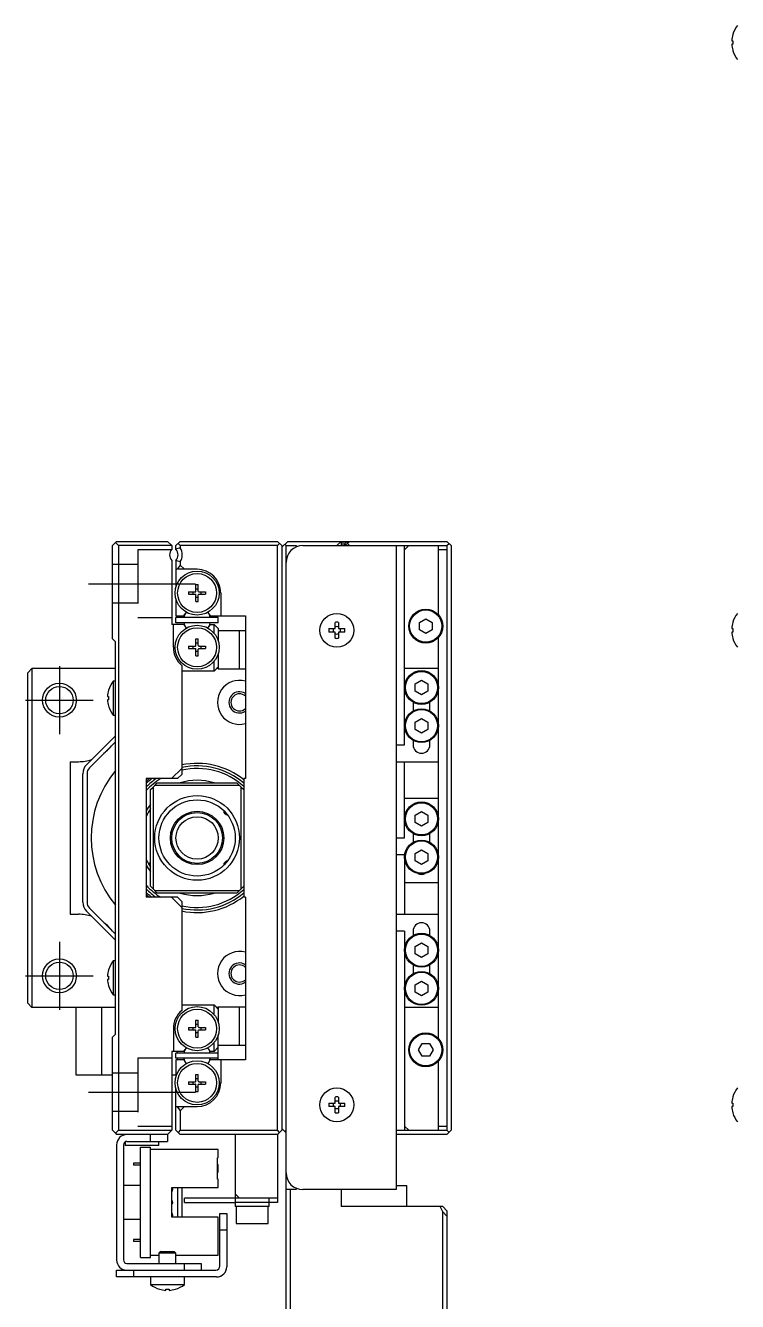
# Model space of a CAD drawing. Extents: x 0 to 665, y -8 to 403.
# Drawn here: x -0.3 to 83.8, y 217.8 to 368.4 of the extents above; entities that cross this region are included whole.
import ezdxf

# ---------------------------------------------------------------- set-up
doc = ezdxf.new("R2010")
doc.units = 0
doc.header["$LTSCALE"] = 0.5
doc.linetypes.add('CENTER', pattern=[50.8, 31.75, -6.35, 6.35, -6.35])
doc.linetypes.add('DASHED', pattern=[19.05, 12.7, -6.35])
for name, color, linetype in [('MSM_CENTER', 1, 'CENTER'), ('MSM_CONTINUOUS', 7, 'CONTINUOUS'), ('MSM_DASHED', 4, 'DASHED'), ('MSM_NARROW', 5, 'CONTINUOUS')]:
    doc.layers.add(name, color=color, linetype=linetype)

msp = doc.modelspace()

# ---------------------------------------------------------------- linework, layer by layer
at = {"layer": 'MSM_CENTER'}
for p, q in [((7.18, 302.51), (19.83, 302.51)), ((3.74, 292.77), (3.74, 284.77)), ((-0.26, 288.77), (7.74, 288.77)), ((3.74, 260.24), (3.74, 252.24)), ((-0.26, 256.24), (7.74, 256.24)), ((7.18, 242.51), (19.83, 242.51))]:
    msp.add_line(p, q, dxfattribs=at)
at = {"layer": 'MSM_CONTINUOUS'}
for p, q in [((83.13, 366.58), (83.26, 366.58)), ((83.26, 366.18), (83.13, 366.18)), ((83.26, 367.33), (83.26, 367.31)), ((83.26, 366.58), (83.26, 366.18)), ((83.26, 365.45), (83.26, 365.43)), ((10, 307.01), (10.35, 307.36)), ((10.5, 307.51), (10.35, 307.36)), ((10.35, 307.36), (10.7, 307.01)), ((10.5, 307.51), (16.5, 307.51)), ((17, 307.01), (16.5, 307.51)), ((17.5, 307.01), (18, 307.51)), ((17.75, 307.26), (18, 307.01)), ((18, 307.51), (29.5, 307.51)), ((30, 307.01), (29.5, 307.51)), ((29.5, 307.01), (29.75, 307.26)), ((30.7, 307.51), (30, 306.81)), ((30.35, 307.16), (30.5, 307.01)), ((30.7, 307.51), (49.5, 307.51)), ((36.5, 307.01), (37, 307.51)), ((37, 307.51), (37, 307.01)), ((37.2, 307.51), (37.2, 307.01)), ((38, 307.51), (37.5, 307.01)), ((37.7, 307.41), (37.9, 307.41)), ((37.75, 307.26), (38, 307.01)), ((50, 307.01), (49.5, 307.51)), ((49.5, 307.01), (49.75, 307.26)), ((10, 296.01), (10, 307.01)), ((10.7, 307.01), (10.7, 238.01)), ((17, 307.01), (10.7, 307.01)), ((17, 307.01), (17, 306.57)), ((17.5, 306.57), (17.5, 307.01)), ((18, 306.74), (17.5, 306.57)), ((18, 307.01), (18, 306.74)), ((29.5, 307.01), (18, 307.01)), ((29.5, 238.01), (29.5, 307.01)), ((30, 307.01), (30, 238.01)), ((30.5, 307.01), (31.7, 307.01)), ((30.5, 215.51), (30.5, 307.01)), ((31.7, 307.01), (31.7, 306.84)), ((32.5, 307.01), (49.5, 307.01)), ((37.4, 307.11), (37.4, 307.01)), ((37.6, 307.11), (37.4, 307.11)), ((43.5, 307.01), (43.5, 231.01)), ((44.5, 306.51), (45, 307.01)), ((44.5, 283.51), (44.5, 307.01)), ((48.5, 298.83), (48.5, 307.01)), ((49.5, 306.51), (48.5, 306.51)), ((49.5, 307.01), (49.5, 238.01)), ((50, 307.01), (50, 238.01)), ((17, 305.25), (17, 297.71)), ((18, 305.08), (17.5, 305.25)), ((17.5, 305.25), (17.5, 302.12)), ((20, 304.21), (17.5, 304.21)), ((18, 304.71), (17.65, 304.21)), ((18, 305.08), (18, 304.71)), ((18.5, 304.21), (18, 304.71)), ((19, 301.55), (19.8, 301.55)), ((19, 301.55), (19, 301.26)), ((19, 301.26), (19.8, 301.26)), ((19.53, 301.26), (19.53, 301.55)), ((19.86, 302.41), (20.14, 302.41)), ((19.86, 301.61), (19.86, 302.41)), ((20.14, 301.88), (19.86, 301.88)), ((19.86, 300.41), (19.86, 301.2)), ((20.14, 301.61), (20.14, 302.41)), ((20.14, 300.41), (20.14, 301.2)), ((20.21, 301.55), (21, 301.55)), ((20.21, 301.26), (21, 301.26)), ((20.47, 301.26), (20.47, 301.55)), ((21, 301.55), (21, 301.26)), ((22.8, 301.41), (22.8, 298.71)), ((17.5, 300.69), (17.5, 298.71)), ((19.86, 300.94), (20.14, 300.94)), ((19.86, 300.41), (20.14, 300.41)), ((17.5, 298.71), (18.45, 298.71)), ((17.5, 297.91), (17.5, 298.51)), ((22.5, 298.51), (17.5, 298.51)), ((18.45, 298.71), (18.6, 298.97)), ((21.4, 298.97), (21.55, 298.71)), ((21.55, 298.71), (25.7, 298.71)), ((22.5, 297.91), (22.5, 298.51)), ((25.7, 298.71), (25.7, 279.51)), ((46.25, 297.94), (47, 298.37)), ((47, 298.37), (47.75, 297.94)), ((18.45, 297.71), (17, 297.71)), ((17.2, 295.01), (17.2, 297.71)), ((22.5, 297.91), (17.5, 297.91)), ((18.45, 297.71), (18.58, 297.48)), ((21.55, 297.71), (21.42, 297.48)), ((21.55, 297.71), (22, 297.71)), ((22, 296.67), (22, 297.71)), ((22.5, 297.21), (22, 297.71)), ((22.5, 297.21), (22.5, 295.72)), ((25.7, 296.96), (22.5, 296.96)), ((25, 292.46), (25, 296.96)), ((35.57, 297.21), (36.3, 297.21)), ((36.3, 296.81), (35.57, 296.81)), ((36.3, 297.21), (36.3, 297.94)), ((36.3, 296.08), (36.3, 296.81)), ((36.7, 297.94), (36.7, 297.21)), ((36.7, 297.21), (37.43, 297.21)), ((37.43, 296.81), (36.7, 296.81)), ((36.7, 296.81), (36.7, 296.08)), ((46.25, 297.07), (46.25, 297.94)), ((47, 296.64), (46.25, 297.07)), ((47.75, 297.07), (47, 296.64)), ((47.75, 297.94), (47.75, 297.07)), ((83.13, 297.21), (83.26, 297.21)), ((83.26, 296.81), (83.13, 296.81)), ((83.26, 297.96), (83.26, 297.94)), ((83.26, 297.21), (83.26, 296.81)), ((10.35, 295.66), (10, 296.01)), ((10.35, 249.36), (10.35, 295.66)), ((19, 295.15), (19.8, 295.15)), ((19, 295.15), (19, 294.86)), ((19.53, 294.86), (19.53, 295.15)), ((19.86, 296.01), (20.14, 296.01)), ((19.86, 295.21), (19.86, 296.01)), ((20.14, 295.48), (19.86, 295.48)), ((20.14, 295.21), (20.14, 296.01)), ((20.21, 295.15), (21, 295.15)), ((20.47, 294.86), (20.47, 295.15)), ((21, 295.15), (21, 294.86)), ((48.5, 248.83), (48.5, 296.18)), ((83.26, 296.08), (83.26, 296.06)), ((19, 294.86), (19.8, 294.86)), ((19.86, 294.01), (19.86, 294.8)), ((19.86, 294.54), (20.14, 294.54)), ((19.86, 294.01), (20.14, 294.01)), ((20.14, 294.01), (20.14, 294.8)), ((20.21, 294.86), (21, 294.86)), ((22.5, 294.29), (22.5, 292.46)), ((0, 292.01), (0.5, 292.51)), ((0.5, 292.51), (0.5, 252.51)), ((10.35, 292.51), (0.5, 292.51)), ((18.2, 292.86), (18.2, 280.01)), ((22, 292.21), (18.2, 292.21)), ((22, 292.21), (22, 293.35)), ((22, 292.21), (22.5, 292.71)), ((22.5, 292.51), (22.3, 292.51)), ((22.5, 292.46), (25.7, 292.46)), ((48.5, 292.51), (44.5, 292.51)), ((0, 253.01), (0, 292.01)), ((10.1, 291.01), (10.1, 287.01)), ((10.35, 291.01), (10.1, 291.01)), ((45.75, 290.69), (46.5, 291.12)), ((45.75, 289.82), (45.75, 290.69)), ((46.5, 291.12), (47.25, 290.69)), ((47.25, 290.69), (47.25, 289.82)), ((9.41, 289.21), (9.54, 289.21)), ((9.54, 289.96), (9.54, 289.94)), ((9.54, 289.21), (9.54, 288.81)), ((46.5, 289.39), (45.75, 289.82)), ((47.25, 289.82), (46.5, 289.39)), ((9.54, 288.81), (9.41, 288.81)), ((9.54, 288.08), (9.54, 288.06)), ((45.5, 288.53), (45.5, 287.49)), ((47.5, 287.49), (47.5, 288.53)), ((10.1, 287.01), (10.35, 287.01)), ((45.75, 286.19), (46.5, 286.62)), ((45.75, 285.32), (45.75, 286.19)), ((46.5, 286.62), (47.25, 286.19)), ((47.25, 286.19), (47.25, 285.32)), ((6.94, 281.15), (10.35, 284.56)), ((46.5, 284.89), (45.75, 285.32)), ((47.25, 285.32), (46.5, 284.89)), ((10.35, 283.86), (7.29, 280.8)), ((43.5, 283.51), (44.5, 283.51)), ((45.5, 284.03), (45.5, 283.51)), ((47.5, 283.51), (47.5, 284.03)), ((5, 281.51), (5, 263.51)), ((5, 281.51), (6, 281.51)), ((6.5, 264.92), (6.5, 280.09)), ((7, 280.09), (7, 264.92)), ((16.99, 279.51), (18.2, 280.71)), ((43.5, 281.51), (48.5, 281.51)), ((44.5, 272.51), (44.5, 281.51)), ((17.7, 279.51), (14, 279.51)), ((14, 279.51), (14, 265.51)), ((15, 278.71), (14.8, 278.51)), ((15, 278.71), (15.3, 279.01)), ((25, 278.71), (15, 278.71)), ((15.3, 279.01), (24.7, 279.01)), ((18.2, 280.01), (17.7, 279.51)), ((24.7, 279.01), (25, 278.71)), ((25.2, 278.51), (25, 278.71)), ((25.5, 279.51), (25.5, 265.51)), ((25.7, 279.51), (25.5, 279.51)), ((14.5, 278.21), (14.8, 278.51)), ((14.5, 266.81), (14.5, 278.21)), ((14.8, 278.51), (14.8, 266.51)), ((25.2, 266.51), (25.2, 278.51)), ((25.2, 278.51), (25.5, 278.21)), ((44.5, 277.21), (48.5, 277.21)), ((23.2, 275.48), (23.2, 275.67)), ((45.75, 275.19), (46.5, 275.62)), ((46.5, 275.62), (47.25, 275.19)), ((23.2, 275.48), (23.42, 275.26)), ((23.42, 275.43), (23.42, 275.26)), ((23.42, 275.26), (23.56, 275.26)), ((45.75, 274.32), (45.75, 275.19)), ((46.5, 273.89), (45.75, 274.32)), ((47.25, 274.32), (46.5, 273.89)), ((47.25, 275.19), (47.25, 274.32)), ((45.5, 273.03), (45.5, 271.99)), ((47.5, 271.99), (47.5, 273.03)), ((43.5, 272.51), (44.5, 272.51)), ((45.75, 270.69), (46.5, 271.12)), ((46.5, 271.12), (47.25, 270.69)), ((23.42, 269.76), (23.2, 269.53)), ((23.2, 269.34), (23.2, 269.53)), ((23.42, 269.76), (23.42, 269.59)), ((23.56, 269.76), (23.42, 269.76)), ((44.5, 270.51), (43.5, 270.51)), ((44.5, 270.51), (44.5, 263.51)), ((45.75, 269.82), (45.75, 270.69)), ((46.5, 269.39), (45.75, 269.82)), ((47.25, 269.82), (46.5, 269.39)), ((47.25, 270.69), (47.25, 269.82)), ((14.8, 266.51), (14.5, 266.81)), ((14.8, 266.51), (15, 266.31)), ((25, 266.31), (25.2, 266.51)), ((25.5, 266.81), (25.2, 266.51)), ((48.5, 267.21), (44.5, 267.21)), ((17.7, 265.51), (14, 265.51)), ((15, 266.31), (25, 266.31)), ((15.3, 266.01), (15, 266.31)), ((24.7, 266.01), (15.3, 266.01)), ((18.2, 264.3), (16.99, 265.51)), ((17.7, 265.51), (18.2, 265.01)), ((18.2, 265.01), (18.2, 252.15)), ((25, 266.31), (24.7, 266.01)), ((25.7, 265.51), (25.5, 265.51)), ((25.7, 265.51), (25.7, 246.31)), ((5, 263.51), (6, 263.51)), ((10.35, 260.45), (6.94, 263.86)), ((7.29, 264.21), (10.35, 261.16)), ((43.5, 263.51), (48.5, 263.51)), ((44.5, 261.51), (43.5, 261.51)), ((44.5, 261.51), (44.5, 238.01)), ((45.5, 261.51), (45.5, 260.99)), ((47.5, 260.99), (47.5, 261.51)), ((45.75, 259.69), (46.5, 260.12)), ((45.75, 258.82), (45.75, 259.69)), ((46.5, 260.12), (47.25, 259.69)), ((47.25, 259.69), (47.25, 258.82)), ((10.1, 258.01), (10.1, 254.01)), ((10.35, 258.01), (10.1, 258.01)), ((45.5, 257.53), (45.5, 256.49)), ((46.5, 258.39), (45.75, 258.82)), ((47.25, 258.82), (46.5, 258.39)), ((47.5, 256.49), (47.5, 257.53)), ((9.41, 256.21), (9.54, 256.21)), ((9.54, 256.96), (9.54, 256.94)), ((9.54, 256.21), (9.54, 255.81)), ((9.54, 255.81), (9.41, 255.81)), ((9.54, 255.08), (9.54, 255.06)), ((45.75, 255.19), (46.5, 255.62)), ((45.75, 254.32), (45.75, 255.19)), ((46.5, 255.62), (47.25, 255.19)), ((47.25, 255.19), (47.25, 254.32)), ((0.5, 252.51), (0, 253.01)), ((10.1, 254.01), (10.35, 254.01)), ((46.5, 253.89), (45.75, 254.32)), ((47.25, 254.32), (46.5, 253.89)), ((10.35, 252.51), (0.5, 252.51)), ((5.7, 244.51), (5.7, 252.51)), ((8.7, 252.51), (8.7, 244.51)), ((18.2, 252.81), (22, 252.81)), ((22, 251.67), (22, 252.81)), ((22.5, 252.31), (22, 252.81)), ((22.5, 252.51), (22.3, 252.51)), ((22.5, 252.56), (22.5, 250.72)), ((25.7, 252.56), (22.5, 252.56)), ((25, 248.06), (25, 252.56)), ((48.5, 252.51), (44.5, 252.51)), ((17.2, 250.01), (17.2, 247.31)), ((19, 250.15), (19.8, 250.15)), ((19, 250.15), (19, 249.86)), ((19.53, 249.86), (19.53, 250.15)), ((19.86, 251.01), (20.14, 251.01)), ((19.86, 250.21), (19.86, 251.01)), ((20.14, 250.48), (19.86, 250.48)), ((20.14, 250.21), (20.14, 251.01)), ((20.21, 250.15), (21, 250.15)), ((20.47, 249.86), (20.47, 250.15)), ((21, 250.15), (21, 249.86)), ((10, 249.01), (10.35, 249.36)), ((10, 238.01), (10, 249.01)), ((19, 249.86), (19.8, 249.86)), ((19.86, 249.01), (19.86, 249.8)), ((19.86, 249.54), (20.14, 249.54)), ((19.86, 249.01), (20.14, 249.01)), ((20.14, 249.01), (20.14, 249.8)), ((20.21, 249.86), (21, 249.86)), ((22.5, 246.31), (22.5, 249.29)), ((17, 247.31), (17, 238.01)), ((18.45, 247.31), (17, 247.31)), ((17.5, 246.51), (17.5, 247.11)), ((22.5, 247.11), (17.5, 247.11)), ((17.7, 247.11), (17.7, 247.31)), ((18.45, 247.31), (18.58, 247.53)), ((21.55, 247.31), (21.42, 247.53)), ((22, 247.31), (21.55, 247.31)), ((22, 247.31), (22, 248.35)), ((22, 247.31), (22.5, 247.81)), ((22.5, 248.06), (25.7, 248.06)), ((46.13, 247.51), (46.57, 248.26)), ((46.57, 246.76), (46.13, 247.51)), ((46.57, 248.26), (47.43, 248.26)), ((47.43, 248.26), (47.87, 247.51)), ((47.87, 247.51), (47.43, 246.76)), ((22.5, 246.51), (17.5, 246.51)), ((18.45, 246.31), (17.5, 246.31)), ((17.5, 246.31), (17.5, 244.32)), ((17.7, 246.31), (17.7, 246.51)), ((18.45, 246.31), (18.6, 246.05)), ((21.4, 246.05), (21.55, 246.31)), ((25.7, 246.31), (21.55, 246.31)), ((22.8, 246.31), (22.8, 243.61)), ((47.43, 246.76), (46.57, 246.76)), ((48.5, 238.01), (48.5, 246.18)), ((10, 244.51), (5.7, 244.51)), ((17.5, 244.51), (17, 244.51)), ((19.86, 244.61), (20.14, 244.61)), ((19.86, 243.81), (19.86, 244.61)), ((20.14, 244.08), (19.86, 244.08)), ((20.14, 243.81), (20.14, 244.61)), ((17.5, 238.01), (17.5, 242.89)), ((19, 243.75), (19.8, 243.75)), ((19, 243.75), (19, 243.46)), ((19, 243.46), (19.8, 243.46)), ((19.53, 243.46), (19.53, 243.75)), ((19.86, 242.61), (19.86, 243.4)), ((19.86, 243.14), (20.14, 243.14)), ((19.86, 242.61), (20.14, 242.61)), ((20.14, 242.61), (20.14, 243.4)), ((20.21, 243.75), (21, 243.75)), ((20.21, 243.46), (21, 243.46)), ((20.47, 243.46), (20.47, 243.75)), ((21, 243.75), (21, 243.46)), ((35.57, 241.21), (36.3, 241.21)), ((36.3, 241.21), (36.3, 241.94)), ((36.7, 241.94), (36.7, 241.21)), ((36.7, 241.21), (37.43, 241.21)), ((83.13, 241.21), (83.26, 241.21)), ((83.26, 241.96), (83.26, 241.94)), ((83.26, 241.21), (83.26, 240.81)), ((17.5, 240.81), (20, 240.81)), ((17.65, 240.81), (18, 240.31)), ((18, 240.31), (18.5, 240.81)), ((18, 240.31), (18, 238.01)), ((36.3, 240.81), (35.57, 240.81)), ((36.3, 240.08), (36.3, 240.81)), ((37.43, 240.81), (36.7, 240.81)), ((36.7, 240.81), (36.7, 240.08)), ((83.26, 240.81), (83.13, 240.81)), ((83.26, 240.08), (83.26, 240.06)), ((10.35, 237.66), (10, 238.01)), ((10.7, 238.01), (10.35, 237.66)), ((10.7, 238.01), (17, 238.01)), ((16.5, 237.51), (17, 238.01)), ((18, 237.51), (17.5, 238.01)), ((18, 238.01), (17.75, 237.76)), ((18, 238.01), (29.5, 238.01)), ((29.75, 237.76), (29.5, 238.01)), ((29.5, 237.51), (30, 238.01)), ((30, 238.21), (30.35, 237.86)), ((30.5, 238.01), (30.35, 237.86)), ((43.5, 238.01), (49.5, 238.01)), ((45, 238.01), (44.5, 238.51)), ((48.5, 238.51), (49.5, 238.51)), ((49.75, 237.76), (49.5, 238.01)), ((49.5, 237.51), (50, 238.01)), ((10.35, 237.66), (10.5, 237.51)), ((16.5, 237.51), (10.5, 237.51)), ((11.5, 236.65), (11.5, 236.21)), ((11.7, 236.71), (16.5, 236.71)), ((14.5, 236.71), (14.5, 237.51)), ((15.5, 236.21), (15.5, 236.71)), ((16.5, 237.51), (16.5, 236.71)), ((29.5, 237.51), (18, 237.51)), ((24.5, 237.51), (24.5, 229.01)), ((29.5, 237.51), (29.5, 229.51)), ((30.35, 237.86), (30.5, 237.71)), ((49.5, 237.51), (43.5, 237.51)), ((10.5, 236.31), (10.5, 222.71)), ((11.3, 236.31), (11.3, 222.71)), ((15.5, 236.21), (11.5, 236.21)), ((13.3, 223.01), (13.3, 236.01)), ((13.3, 236.01), (14.5, 236.01)), ((14.5, 223.01), (14.5, 236.01)), ((22.5, 235.76), (14.5, 235.76)), ((22.5, 234.76), (22.5, 235.76)), ((12.5, 234.13), (12.5, 233.88)), ((13.3, 234.13), (12.5, 234.13)), ((13.3, 233.88), (12.5, 233.88)), ((22.4, 232.26), (22.4, 234.76)), ((22.5, 234.76), (22.4, 234.76)), ((22.4, 233.96), (22.5, 233.96)), ((22.4, 233.58), (22.5, 233.58)), ((22.4, 233.43), (22.5, 233.43)), ((22.5, 233.06), (22.5, 233.96)), ((22.4, 233.06), (22.5, 233.06)), ((22.5, 232.26), (22.4, 232.26)), ((22.5, 231.26), (22.5, 232.26)), ((13.3, 231.51), (11.3, 231.51)), ((17, 227.76), (17, 231.26)), ((17, 231.26), (22.5, 231.26)), ((17.7, 231.26), (17.7, 227.76)), ((18.2, 231.26), (18.2, 227.76)), ((25, 230.01), (24.5, 230.51)), ((31.7, 231.01), (30.5, 231.01)), ((31, 231.01), (31, 215.51)), ((31.7, 231.17), (31.7, 231.01)), ((43.5, 231.01), (32.5, 231.01)), ((37, 231.01), (37, 229.01)), ((43.5, 231.51), (44.75, 231.51)), ((44.75, 229.01), (44.75, 231.51)), ((18.5, 229.51), (18.5, 230.01)), ((29.5, 230.01), (18.5, 230.01)), ((18.5, 229.51), (24.5, 229.51)), ((28.5, 229.51), (24.5, 229.51)), ((28.5, 229.01), (24.5, 229.01)), ((24.6, 229.01), (24.6, 227.01)), ((28.4, 227.01), (28.4, 229.01)), ((28.5, 229.01), (28.5, 230.01)), ((29.5, 229.51), (28.5, 229.51)), ((49, 229.01), (37, 229.01)), ((49, 228.4), (48.69, 229.01)), ((49, 229.01), (49.5, 228.51)), ((11.3, 227.51), (13.3, 227.51)), ((22.5, 227.76), (17, 227.76)), ((22.5, 223.26), (22.5, 227.76)), ((22.7, 228.21), (23.5, 228.21)), ((22.7, 222.01), (22.7, 228.21)), ((23.5, 228.21), (23.5, 221.91)), ((49, 215.51), (49, 228.4)), ((49.5, 227.9), (49, 228.4)), ((49.5, 228.51), (49.5, 215.51)), ((23.5, 226.21), (22.7, 226.21)), ((24.6, 227.01), (28.4, 227.01)), ((12.5, 225.13), (12.5, 224.88)), ((13.3, 225.13), (12.5, 225.13)), ((13.3, 224.88), (12.5, 224.88)), ((13.3, 223.01), (14.5, 223.01)), ((14.5, 223.26), (15.5, 223.26)), ((15.7, 223.71), (15.5, 223.51)), ((17.5, 223.51), (15.5, 223.51)), ((15.5, 223.51), (15.5, 222.31)), ((15.7, 223.71), (17.3, 223.71)), ((17.5, 223.51), (17.3, 223.71)), ((17.5, 222.31), (17.5, 223.51)), ((17.5, 223.26), (22.5, 223.26)), ((10.5, 220.71), (10.5, 221.51)), ((10.5, 221.51), (22.2, 221.51)), ((11.7, 222.31), (20.5, 222.31)), ((12.5, 221.51), (12.5, 220.71)), ((18.5, 221.51), (18.5, 222.31)), ((20.5, 222.31), (20.5, 221.51)), ((22.3, 220.71), (10.5, 220.71)), ((14.5, 220.71), (14.5, 219.81)), ((18.5, 219.81), (18.5, 220.71)), ((14.5, 219.81), (18.5, 219.81)), ((15.55, 219.25), (15.57, 219.25)), ((16.3, 219.25), (16.7, 219.25)), ((16.3, 219.12), (16.3, 219.25)), ((16.7, 219.25), (16.7, 219.12)), ((17.43, 219.25), (17.45, 219.25))]:
    msp.add_line(p, q, dxfattribs=at)
for centre, radius in [((20, 301.41), 2.6), ((20, 301.41), 2.3), ((36.5, 297.01), 2), ((47, 297.51), 2), ((47, 297.51), 1.9), ((20, 295.01), 2.6), ((20, 295.01), 2.3), ((46.5, 290.26), 2), ((46.5, 290.26), 1.9), ((3.74, 288.77), 1.62), ((46.5, 285.76), 2), ((46.5, 285.76), 1.9), ((20, 272.51), 5), ((20, 272.51), 4.5), ((20, 272.51), 3.15), ((46.5, 274.76), 2), ((46.5, 274.76), 1.9), ((20, 272.51), 3), ((46.5, 270.26), 2), ((46.5, 270.26), 1.9), ((46.5, 259.26), 2), ((46.5, 259.26), 1.9), ((3.74, 256.24), 1.62), ((46.5, 254.76), 2), ((46.5, 254.76), 1.9), ((20, 250.01), 2.6), ((20, 250.01), 2.3), ((47, 247.51), 2), ((47, 247.51), 1.9), ((20, 243.61), 2.6), ((20, 243.61), 2.3), ((36.5, 241.01), 2)]:
    msp.add_circle(centre, radius, dxfattribs=at)
for centre, radius, start, end in [((86.31, 366.38), 3.2, 141.3178, 162.73), ((86.31, 366.38), 3.19, 163.0947, 176.4096), ((86.31, 366.38), 3.19, 183.5904, 196.9053), ((86.31, 366.38), 3.2, 197.27, 218.6822), ((37.7, 307.11), 0.3, 90, 180), ((17.75, 305.91), 1, 138.5904, 221.4096), ((16.75, 305.91), 1, 318.5904, 41.4096), ((16.75, 305.91), 1.5, 326.4427, 33.5573), ((32.5, 305.01), 2, 90, 180), ((20, 301.41), 2.8, 0, 90), ((19.8, 301.61), 0.06, 270, 0), ((19.8, 301.2), 0.06, 0, 90), ((20.21, 301.61), 0.06, 180, 270), ((20.21, 301.2), 0.06, 90, 180), ((20, 298.21), 1.59, 143.8028, 169.1069), ((20.12, 298.09), 1.75, 142.994, 150), ((19.88, 298.09), 1.75, 30, 37.006), ((20, 298.21), 1.59, 10.8931, 36.1972), ((86.31, 297.01), 3.2, 141.3178, 162.73), ((20, 298.21), 1.59, 190.8931, 216.1972), ((20.12, 298.32), 1.75, 208.6217, 217.006), ((20, 298.21), 1.59, 323.8028, 349.1069), ((19.88, 298.32), 1.75, 322.994, 331.3783), ((36.5, 297.01), 0.95, 167.8468, 192.1532), ((36.5, 297.01), 0.435, 152.6335, 207.3665), ((36.5, 297.01), 0.95, 77.8468, 102.1532), ((36.5, 297.01), 0.435, 62.6335, 117.3665), ((36.5, 297.01), 0.435, 242.6335, 297.3665), ((36.5, 297.01), 0.435, 332.6335, 27.3665), ((36.5, 297.01), 0.95, 347.8468, 12.1532), ((86.31, 297.01), 3.19, 163.0947, 176.4096), ((86.31, 297.01), 3.19, 183.5903, 196.9053), ((19.8, 295.21), 0.06, 270, 0), ((20.21, 295.21), 0.06, 180, 270), ((36.5, 297.01), 0.95, 257.8468, 282.1532), ((86.31, 297.01), 3.2, 197.27, 218.6822), ((20, 295.01), 2.8, 180, 229.9948), ((19.8, 294.8), 0.06, 0, 90), ((20.21, 294.8), 0.06, 90, 180), ((12.6, 289.01), 3.2, 141.3178, 162.73), ((25, 288.51), 2.6, 74.3815, 285.6185), ((12.6, 289.01), 3.19, 163.0947, 176.4096), ((25, 288.51), 1.01, 45.9346, 314.0654), ((12.6, 289.01), 3.19, 183.5903, 196.9053), ((12.6, 289.01), 3.2, 197.27, 218.6822), ((6, 286.51), 5, 306.8699, 323.1301), ((46.5, 283.51), 1, 180, 0), ((6, 286.51), 5, 270, 287.8669), ((8, 280.09), 1.5, 135, 180), ((8, 280.09), 1, 135, 180), ((20, 272.51), 12.5, 140.5338, 219.4662), ((20, 272.51), 8.8, 51.3178, 101.8029), ((20, 272.51), 8.5, 49.6798, 102.2258), ((20, 272.51), 8.2, 47.8764, 102.6804), ((20, 272.51), 8.5, 124.5603, 134.9009), ((20, 272.51), 8.2, 121.3881, 137.0297), ((20, 272.51), 9, 128.9424, 131.8103), ((20, 272.51), 8.8, 127.3018, 132.9859), ((20, 272.51), 6.8, 72.9174, 107.0826), ((20, 272.51), 6.8, 143.9811, 151.9275), ((20, 272.51), 6.5, 147.7958, 157.3801), ((20, 272.51), 6.5, 202.6199, 212.2042), ((15.23, 267.73), 1.98, 111.588, 119.3033), ((20, 272.51), 6.8, 208.0725, 216.0189), ((15.23, 267.73), 1.9, 112.4977, 119.3427), ((15.23, 267.73), 1.67, 115.823, 119.2973), ((46.5, 269.21), 1, 244.6316, 295.3684), ((20, 272.51), 8.2, 222.9703, 238.6119), ((20, 272.51), 8.5, 225.0991, 235.4397), ((20, 272.51), 8.8, 227.0141, 232.6982), ((20, 272.51), 9, 228.1897, 231.0576), ((20, 272.51), 6.8, 252.9174, 287.0826), ((20, 272.51), 8.2, 257.3196, 312.1236), ((20, 272.51), 8.5, 257.7742, 310.3202), ((20, 272.51), 8.8, 258.1971, 308.6822), ((6, 258.51), 5, 72.1331, 90), ((8, 264.92), 1.5, 180, 225), ((8, 264.92), 1, 180, 225), ((6, 258.51), 5, 36.8699, 53.1301), ((46.5, 261.51), 1, 0, 180), ((25, 256.51), 2.6, 74.3815, 285.6185), ((12.6, 256.01), 3.2, 141.3178, 162.73), ((25, 256.51), 1.01, 45.9346, 314.0654), ((12.6, 256.01), 3.19, 163.0947, 176.4096), ((12.6, 256.01), 3.19, 183.5903, 196.9053), ((12.6, 256.01), 3.2, 197.27, 218.6822), ((20, 250.01), 2.8, 130.0052, 180), ((19.8, 250.21), 0.06, 270, 0), ((20.21, 250.21), 0.06, 180, 270), ((19.8, 249.8), 0.06, 0, 90), ((20.21, 249.8), 0.06, 90, 180), ((20, 246.81), 1.59, 143.8028, 169.1069), ((20.12, 246.69), 1.75, 142.994, 151.3783), ((19.88, 246.69), 1.75, 28.6217, 37.006), ((20, 246.81), 1.59, 10.8931, 36.1972), ((20, 246.81), 1.59, 190.8931, 216.1972), ((20.12, 246.92), 1.75, 210, 217.006), ((20, 246.81), 1.59, 323.8028, 349.1069), ((19.88, 246.92), 1.75, 322.994, 330), ((19.8, 243.81), 0.06, 270, 0), ((19.8, 243.4), 0.06, 0, 90), ((20, 243.61), 2.8, 270, 0), ((20.21, 243.81), 0.06, 180, 270), ((20.21, 243.4), 0.06, 90, 180), ((86.31, 241.01), 3.2, 141.3178, 162.73), ((36.5, 241.01), 0.95, 167.8468, 192.1532), ((36.5, 241.01), 0.435, 152.6335, 207.3665), ((36.5, 241.01), 0.95, 77.8468, 102.1532), ((36.5, 241.01), 0.435, 62.6335, 117.3665), ((36.5, 241.01), 0.435, 332.6335, 27.3665), ((36.5, 241.01), 0.95, 347.8468, 12.1532), ((86.31, 241.01), 3.19, 163.0947, 176.4096), ((36.5, 241.01), 0.435, 242.6335, 297.3665), ((36.5, 241.01), 0.95, 257.8468, 282.1532), ((86.31, 241.01), 3.19, 183.5903, 196.9053), ((86.31, 241.01), 3.2, 197.27, 218.6822), ((11.7, 236.31), 1.2, 90, 180), ((11.7, 236.31), 0.4, 90, 180), ((32.5, 233.01), 2, 180, 270), ((16.9, 231.01), 0.25, 293.5782, 66.4218), ((16.9, 229.51), 0.25, 293.5782, 66.4218), ((16.9, 228.01), 0.25, 293.5782, 66.4218), ((11.7, 222.71), 1.2, 180, 270), ((11.7, 222.71), 0.4, 180, 270), ((22.2, 222.01), 0.5, 270, 0), ((22.3, 221.91), 1.2, 270, 0), ((16.5, 222.31), 3.2, 231.3178, 252.73), ((16.5, 222.31), 3.19, 253.0947, 266.4097), ((16.5, 222.31), 3.19, 273.5903, 286.9053), ((16.5, 222.31), 3.2, 287.27, 308.6822)]:
    msp.add_arc(centre, radius, start, end, dxfattribs=at)
at = {"layer": 'MSM_DASHED'}
for p, q in [((16.95, 306.51), (13, 306.51)), ((13, 306.51), (13, 298.51)), ((13, 304.76), (10, 304.76)), ((10, 300.26), (13, 300.26)), ((13, 298.51), (17, 298.51)), ((13, 246.51), (13, 238.51)), ((17, 246.51), (13, 246.51)), ((13, 244.76), (10, 244.76)), ((10, 240.26), (13, 240.26)), ((13, 238.51), (17, 238.51))]:
    msp.add_line(p, q, dxfattribs=at)
at = {"layer": 'MSM_NARROW'}
for centre, radius in [((3.74, 288.77), 2), ((20, 272.51), 2.5), ((3.74, 256.24), 2)]:
    msp.add_circle(centre, radius, dxfattribs=at)
for centre in [(25, 288.51), (25, 256.51)]:
    msp.add_arc(centre, 1.25, 55.9442, 304.0558, dxfattribs=at)

doc.saveas('drawing.dxf')
